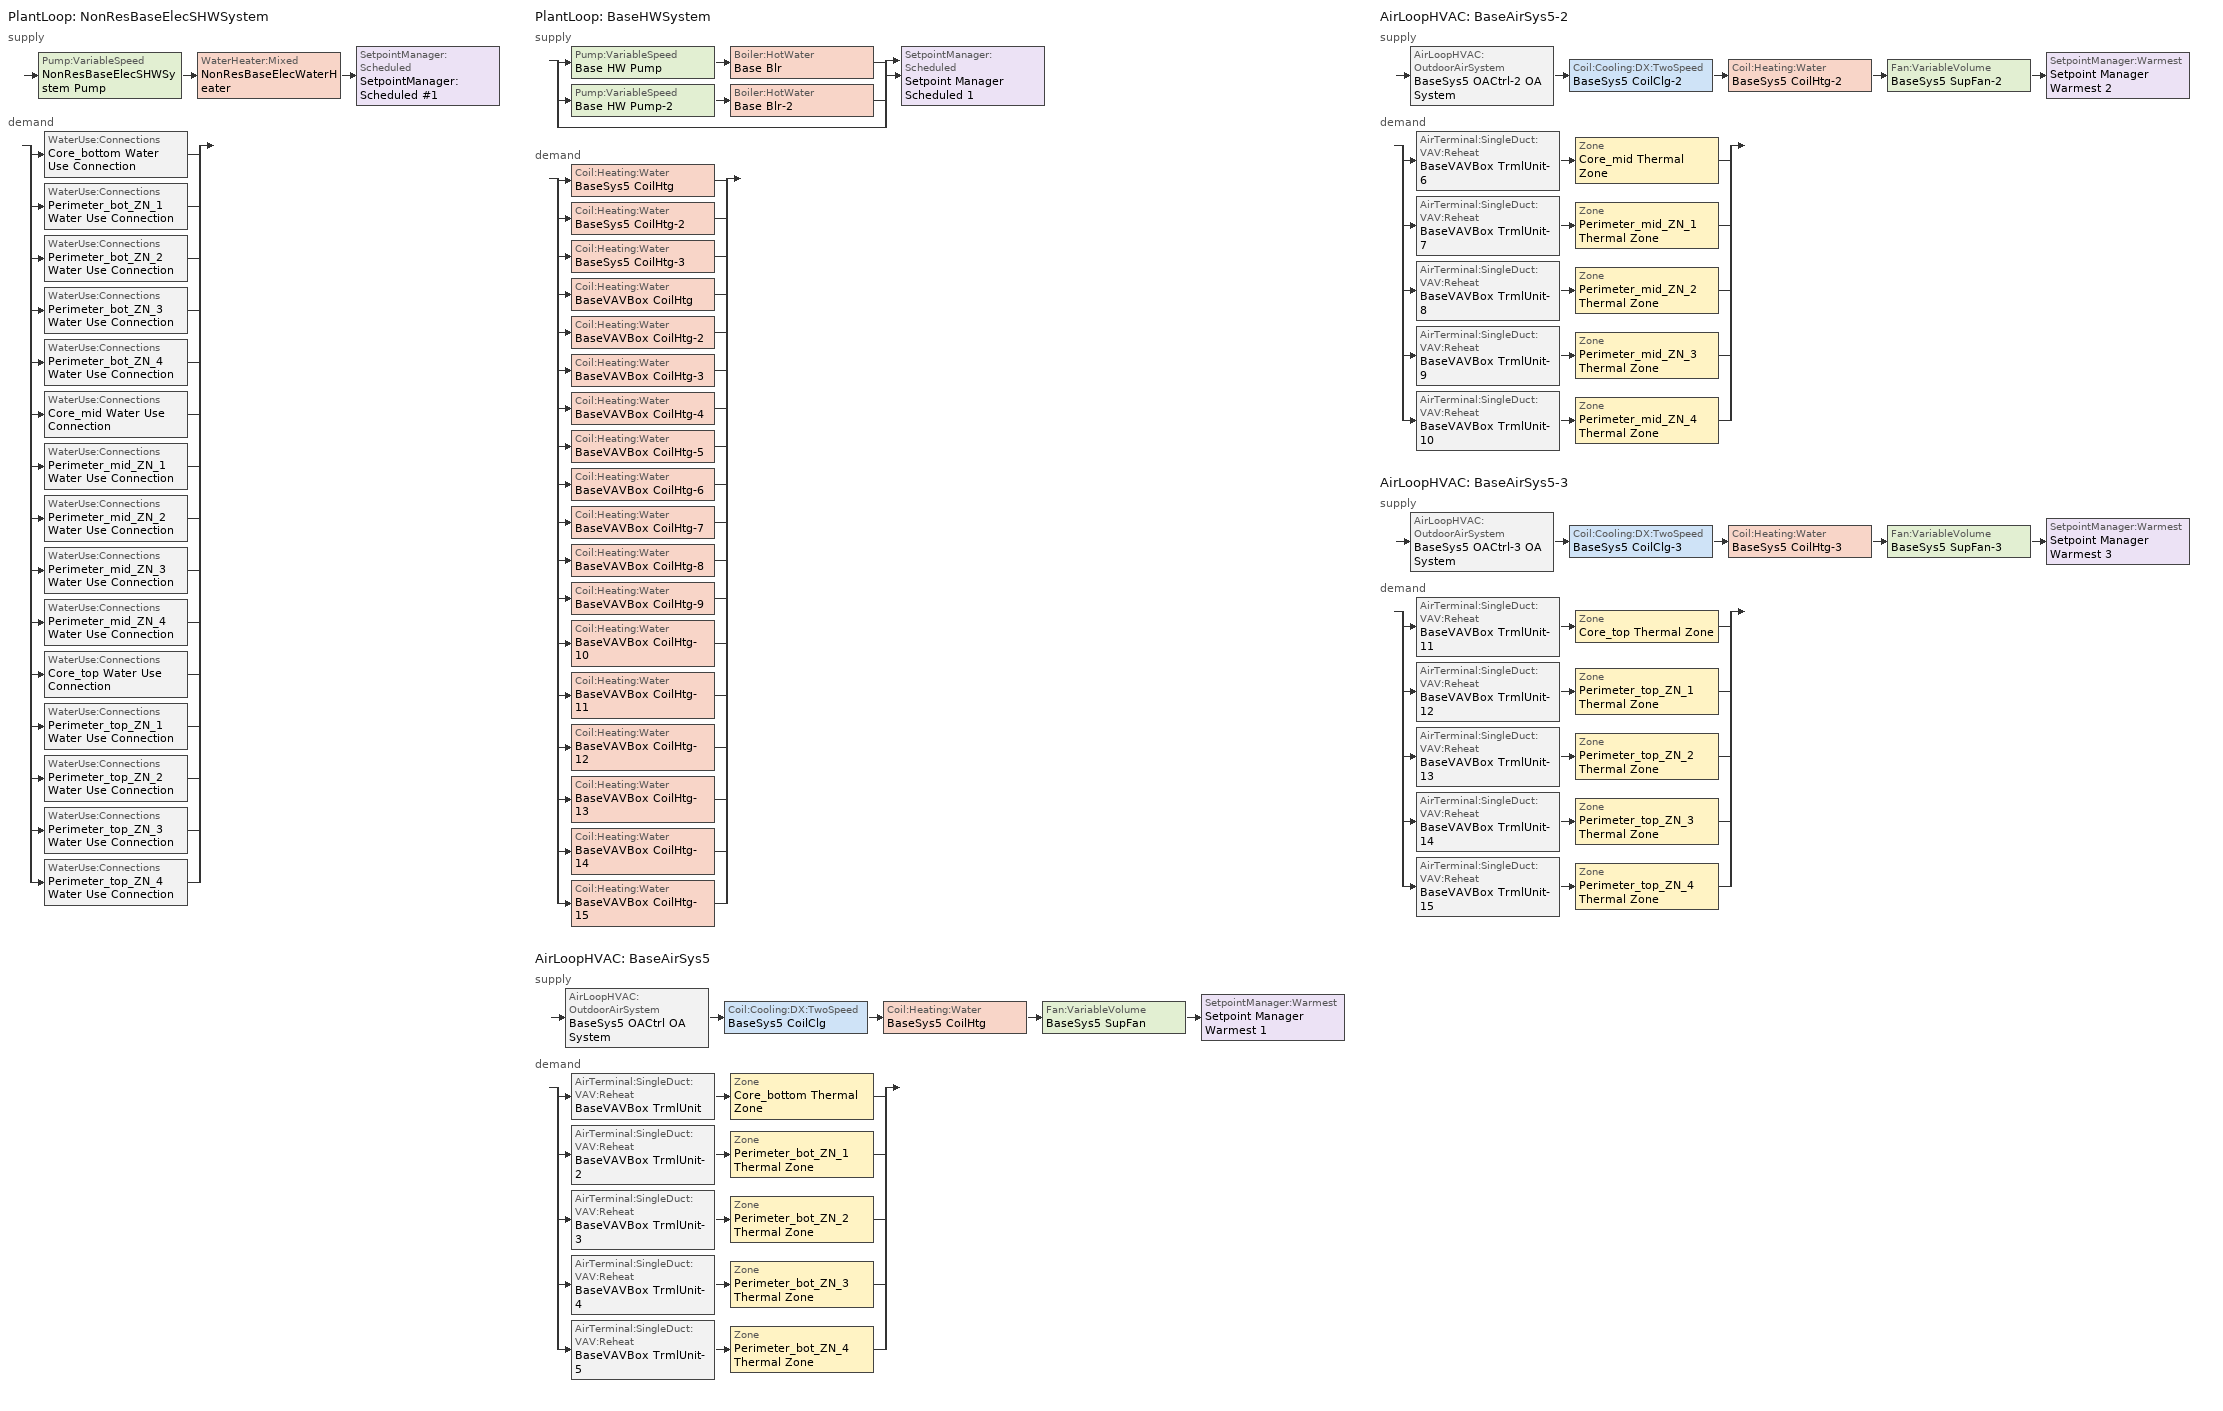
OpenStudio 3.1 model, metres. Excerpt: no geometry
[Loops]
PlantLoop 'NonResBaseElecSHWSystem'
 supply: Pump:VariableSpeed 'NonResBaseElecSHWSystem Pump' > WaterHeater:Mixed 'NonResBaseElecWaterHeater' > SetpointManager:Scheduled 'SetpointManager:Scheduled #1'
 demand: split
  | WaterUse:Connections 'Core_bottom Water Use Connection'
  | WaterUse:Connections 'Perimeter_bot_ZN_1 Water Use Connection'
  | WaterUse:Connections 'Perimeter_bot_ZN_2 Water Use Connection'
  | WaterUse:Connections 'Perimeter_bot_ZN_3 Water Use Connection'
  | WaterUse:Connections 'Perimeter_bot_ZN_4 Water Use Connection'
  | WaterUse:Connections 'Core_mid Water Use Connection'
  | WaterUse:Connections 'Perimeter_mid_ZN_1 Water Use Connection'
  | WaterUse:Connections 'Perimeter_mid_ZN_2 Water Use Connection'
  | WaterUse:Connections 'Perimeter_mid_ZN_3 Water Use Connection'
  | WaterUse:Connections 'Perimeter_mid_ZN_4 Water Use Connection'
  | WaterUse:Connections 'Core_top Water Use Connection'
  | WaterUse:Connections 'Perimeter_top_ZN_1 Water Use Connection'
  | WaterUse:Connections 'Perimeter_top_ZN_2 Water Use Connection'
  | WaterUse:Connections 'Perimeter_top_ZN_3 Water Use Connection'
  | WaterUse:Connections 'Perimeter_top_ZN_4 Water Use Connection'
PlantLoop 'BaseHWSystem'
 supply: split
  | Pump:VariableSpeed 'Base HW Pump' > Boiler:HotWater 'Base Blr'
  | Pump:VariableSpeed 'Base HW Pump-2' > Boiler:HotWater 'Base Blr-2'
  | bypass
  join > SetpointManager:Scheduled 'Setpoint Manager Scheduled 1'
 demand: split
  | Coil:Heating:Water 'BaseSys5 CoilHtg'
  | Coil:Heating:Water 'BaseSys5 CoilHtg-2'
  | Coil:Heating:Water 'BaseSys5 CoilHtg-3'
  | Coil:Heating:Water 'BaseVAVBox CoilHtg'
  | Coil:Heating:Water 'BaseVAVBox CoilHtg-2'
  | Coil:Heating:Water 'BaseVAVBox CoilHtg-3'
  | Coil:Heating:Water 'BaseVAVBox CoilHtg-4'
  | Coil:Heating:Water 'BaseVAVBox CoilHtg-5'
  | Coil:Heating:Water 'BaseVAVBox CoilHtg-6'
  | Coil:Heating:Water 'BaseVAVBox CoilHtg-7'
  | Coil:Heating:Water 'BaseVAVBox CoilHtg-8'
  | Coil:Heating:Water 'BaseVAVBox CoilHtg-9'
  | Coil:Heating:Water 'BaseVAVBox CoilHtg-10'
  | Coil:Heating:Water 'BaseVAVBox CoilHtg-11'
  | Coil:Heating:Water 'BaseVAVBox CoilHtg-12'
  | Coil:Heating:Water 'BaseVAVBox CoilHtg-13'
  | Coil:Heating:Water 'BaseVAVBox CoilHtg-14'
  | Coil:Heating:Water 'BaseVAVBox CoilHtg-15'
AirLoopHVAC 'BaseAirSys5'
 supply: AirLoopHVAC:OutdoorAirSystem 'BaseSys5 OACtrl OA System' > Coil:Cooling:DX:TwoSpeed 'BaseSys5 CoilClg' > Coil:Heating:Water 'BaseSys5 CoilHtg' > Fan:VariableVolume 'BaseSys5 SupFan' > SetpointManager:Warmest 'Setpoint Manager Warmest 1'
 demand: split
  | AirTerminal:SingleDuct:VAV:Reheat 'BaseVAVBox TrmlUnit' > Zone 'Core_bottom Thermal Zone'
  | AirTerminal:SingleDuct:VAV:Reheat 'BaseVAVBox TrmlUnit-2' > Zone 'Perimeter_bot_ZN_1 Thermal Zone'
  | AirTerminal:SingleDuct:VAV:Reheat 'BaseVAVBox TrmlUnit-3' > Zone 'Perimeter_bot_ZN_2 Thermal Zone'
  | AirTerminal:SingleDuct:VAV:Reheat 'BaseVAVBox TrmlUnit-4' > Zone 'Perimeter_bot_ZN_3 Thermal Zone'
  | AirTerminal:SingleDuct:VAV:Reheat 'BaseVAVBox TrmlUnit-5' > Zone 'Perimeter_bot_ZN_4 Thermal Zone'
AirLoopHVAC 'BaseAirSys5-2'
 supply: AirLoopHVAC:OutdoorAirSystem 'BaseSys5 OACtrl-2 OA System' > Coil:Cooling:DX:TwoSpeed 'BaseSys5 CoilClg-2' > Coil:Heating:Water 'BaseSys5 CoilHtg-2' > Fan:VariableVolume 'BaseSys5 SupFan-2' > SetpointManager:Warmest 'Setpoint Manager Warmest 2'
 demand: split
  | AirTerminal:SingleDuct:VAV:Reheat 'BaseVAVBox TrmlUnit-6' > Zone 'Core_mid Thermal Zone'
  | AirTerminal:SingleDuct:VAV:Reheat 'BaseVAVBox TrmlUnit-7' > Zone 'Perimeter_mid_ZN_1 Thermal Zone'
  | AirTerminal:SingleDuct:VAV:Reheat 'BaseVAVBox TrmlUnit-8' > Zone 'Perimeter_mid_ZN_2 Thermal Zone'
  | AirTerminal:SingleDuct:VAV:Reheat 'BaseVAVBox TrmlUnit-9' > Zone 'Perimeter_mid_ZN_3 Thermal Zone'
  | AirTerminal:SingleDuct:VAV:Reheat 'BaseVAVBox TrmlUnit-10' > Zone 'Perimeter_mid_ZN_4 Thermal Zone'
AirLoopHVAC 'BaseAirSys5-3'
 supply: AirLoopHVAC:OutdoorAirSystem 'BaseSys5 OACtrl-3 OA System' > Coil:Cooling:DX:TwoSpeed 'BaseSys5 CoilClg-3' > Coil:Heating:Water 'BaseSys5 CoilHtg-3' > Fan:VariableVolume 'BaseSys5 SupFan-3' > SetpointManager:Warmest 'Setpoint Manager Warmest 3'
 demand: split
  | AirTerminal:SingleDuct:VAV:Reheat 'BaseVAVBox TrmlUnit-11' > Zone 'Core_top Thermal Zone'
  | AirTerminal:SingleDuct:VAV:Reheat 'BaseVAVBox TrmlUnit-12' > Zone 'Perimeter_top_ZN_1 Thermal Zone'
  | AirTerminal:SingleDuct:VAV:Reheat 'BaseVAVBox TrmlUnit-13' > Zone 'Perimeter_top_ZN_2 Thermal Zone'
  | AirTerminal:SingleDuct:VAV:Reheat 'BaseVAVBox TrmlUnit-14' > Zone 'Perimeter_top_ZN_3 Thermal Zone'
  | AirTerminal:SingleDuct:VAV:Reheat 'BaseVAVBox TrmlUnit-15' > Zone 'Perimeter_top_ZN_4 Thermal Zone'
[SizingPeriod:DesignDay] Barometric Pressure {Pa}=101284; Wind Speed {m/s}=2.3; Wind Direction {deg}=220; Sky Clearness=0; Rain Indicator=0; Snow Indicator=0; Day of Month=21; Day Type=SummerDesignDay; Daylight Saving Time Indicator=0; Humidity Indicating Type=Wetbulb; Dry-Bulb Temperature Range Modifier Type=DefaultMultipliers; Solar Model Indicator=ASHRAETau
Name | Maximum Dry-Bulb Temperature {C} | Daily Dry-Bulb Temperature Range {deltaC} | Humidity Indicating Conditions at Maximum Dry-Bulb | Month | ASHRAE Taub | ASHRAE Taud
SACRAMENTO EXECUTIVE  September .4% Condns DB=>MCWB | 37.9 | 16.8 | 19.8 | 9 | 0.351 | 2.437
SACRAMENTO EXECUTIVE  October .4% Condns DB=>MCWB | 33.5 | 14.6 | 18.2 | 10 | 0.345 | 2.463
SACRAMENTO EXECUTIVE  November .4% Condns DB=>MCWB | 25.4 | 11.3 | 15.3 | 11 | 0.331 | 2.486
[Sizing:Zone] Zone Cooling Design Supply Air Temperature {C}=14; Zone Heating Design Supply Air Temperature {C}=40; Zone Cooling Design Supply Air Humidity Ratio {kg-H2O/kg-air}=0.0085; Zone Heating Design Supply Air Humidity Ratio {kg-H2O/kg-air}=0.008; Zone Heating Sizing Factor=1; Zone Cooling Sizing Factor=1; Cooling Design Air Flow Method=DesignDay; Cooling Minimum Air Flow per Zone Floor Area {m3/s-m2}=0; Cooling Minimum Air Flow {m3/s}=0; Cooling Minimum Air Flow Fraction=0; Heating Maximum Air Flow per Zone Floor Area {m3/s-m2}=0; Heating Maximum Air Flow {m3/s}=0; Account for Dedicated Outdoor Air System=No; Dedicated Outdoor Air System Control Strategy=NeutralSupplyAir; Dedicated Outdoor Air Low Setpoint Temperature for Design {C}=autosize; Dedicated Outdoor Air High Setpoint Temperature for Design {C}=autosize
Name | Zone Cooling Design Supply Air Temperature Input Method | Zone Cooling Design Supply Air Temperature Difference {deltaC} | Zone Heating Design Supply Air Temperature Input Method | Zone Heating Design Supply Air Temperature Difference {deltaC} | Heating Design Air Flow Method | Heating Maximum Air Flow Fraction
Core_bottom Thermal Zone; Core_mid Thermal Zone; Core_top Thermal Zone | TemperatureDifference | 8.33333 | TemperatureDifference | 13.8889 | DesignDayWithLimit | 0.5
Perimeter_bot_ZN_1 Thermal Zone; Perimeter_bot_ZN_2 Thermal Zone; Perimeter_bot_ZN_3 Thermal Zone; Perimeter_bot_ZN_4 Thermal Zone; Perimeter_mid_ZN_1 Thermal Zone; Perimeter_mid_ZN_2 Thermal Zone; Perimeter_mid_ZN_3 Thermal Zone; Perimeter_mid_ZN_4 Thermal Zone; Perimeter_top_ZN_1 Thermal Zone; Perimeter_top_ZN_2 Thermal Zone; Perimeter_top_ZN_3 Thermal Zone; Perimeter_top_ZN_4 Thermal Zone | TemperatureDifference | 11.1111 | TemperatureDifference | 13.8889 | DesignDayWithLimit | 0.5
FirstFloor_Plenum Thermal Zone; MidFloor_Plenum Thermal Zone; TopFloor_Plenum Thermal Zone | SupplyAirTemperature | 11.11 | SupplyAirTemperature | 11.11 | DesignDay | 0
[Zone equipment]
Core_bottom Thermal Zone: BaseVAVBox TrmlUnit
Perimeter_bot_ZN_1 Thermal Zone: BaseVAVBox TrmlUnit-2
Perimeter_bot_ZN_2 Thermal Zone: BaseVAVBox TrmlUnit-3
Perimeter_bot_ZN_3 Thermal Zone: BaseVAVBox TrmlUnit-4
Perimeter_bot_ZN_4 Thermal Zone: BaseVAVBox TrmlUnit-5
Core_mid Thermal Zone: BaseVAVBox TrmlUnit-6
Perimeter_mid_ZN_1 Thermal Zone: BaseVAVBox TrmlUnit-7
Perimeter_mid_ZN_2 Thermal Zone: BaseVAVBox TrmlUnit-8
Perimeter_mid_ZN_3 Thermal Zone: BaseVAVBox TrmlUnit-9
Perimeter_mid_ZN_4 Thermal Zone: BaseVAVBox TrmlUnit-10
Core_top Thermal Zone: BaseVAVBox TrmlUnit-11
Perimeter_top_ZN_1 Thermal Zone: BaseVAVBox TrmlUnit-12
Perimeter_top_ZN_2 Thermal Zone: BaseVAVBox TrmlUnit-13
Perimeter_top_ZN_3 Thermal Zone: BaseVAVBox TrmlUnit-14
Perimeter_top_ZN_4 Thermal Zone: BaseVAVBox TrmlUnit-15
[PlantLoop] Glycol Concentration=0; Plant Loop Volume {m3}=Autocalculate; Load Distribution Scheme=Optimal
Name | Fluid Type | Maximum Loop Flow Rate {m3/s}
NonResBaseElecSHWSystem
BaseHWSystem | Water | 0.00280833
[Sizing:Plant] Loop Type=Heating; Sizing Option=NonCoincident; Zone Timesteps in Averaging Window=1; Coincident Sizing Factor Mode=None
Name | Design Loop Exit Temperature {C} | Loop Design Temperature Difference {deltaC}
NonResBaseElecSHWSystem | 57.2222 | 44.4444
BaseHWSystem | 71.1111 | 22.2222
[WaterHeater:Mixed]
NonResBaseElecWaterHeater: Tank Volume {m3}=0.113562; Setpoint Temperature Schedule=NonResBaseElecWaterHeater Setpoint Temp; Deadband Temperature Difference {deltaC}=2; Maximum Temperature Limit {C}=82.22; Heater Control Type=Cycle; Heater Maximum Capacity {W}=8743.98; Heater Fuel Type=Electricity; Heater Thermal Efficiency=1; Off Cycle Parasitic Fuel Consumption Rate {W}=0; Off Cycle Parasitic Heat Fraction to Tank=0.8; On Cycle Parasitic Fuel Consumption Rate {W}=0; Ambient Temperature Indicator=Schedule; Ambient Temperature Schedule=NonResBaseElecWaterHeater Ambient Temperature; Off Cycle Loss Coefficient to Ambient Temperature {W/K}=0.731426; On Cycle Loss Coefficient to Ambient Temperature {W/K}=0.731426; Use Side Effectiveness=1; Source Side Effectiveness=1; Use Side Design Flow Rate {m3/s}=autosize; Source Side Design Flow Rate {m3/s}=autosize; Indirect Water Heating Recovery Time {hr}=1.5; Source Side Flow Control Mode=IndirectHeatPrimarySetpoint
[Pump:VariableSpeed] Pump Control Type=Intermittent; Skin Loss Radiative Fraction=0.5; Design Power Sizing Method=PowerPerFlowPerPressure; Design Electric Power per Unit Flow Rate {W/(m3/s)}=348701.1; Design Shaft Power per Unit Flow Rate per Unit Head {W-s/m3-Pa}=1.28205; Design Minimum Flow Rate Fraction=0
Name | Rated Pump Head {Pa} | Rated Flow Rate {m3/s} | Rated Power Consumption {W} | Motor Efficiency | Coefficient 1 of the Part Load Performance Curve | Coefficient 2 of the Part Load Performance Curve | Coefficient 3 of the Part Load Performance Curve | Coefficient 4 of the Part Load Performance Curve | Minimum Flow Rate {m3/s}
NonResBaseElecSHWSystem Pump | 0
Base HW Pump; Base HW Pump-2 | 180527 | 0.00140417 | 422.873 | 0.855 | 0.0273 | -0.1317 | 0.6642 | 0.4445 | 0
[SetpointManager:Scheduled] Control Variable=Temperature
Name | Schedule | Setpoint Node or NodeList
SetpointManager:Scheduled #1 | NonResBaseElecSHWSystem Supply Temp Schedule | NonResBaseElecSHWSystem Supply Mixer Outlet Node
Setpoint Manager Scheduled 1 | BaseHWSystem Supply Temp Schedule | BaseHWSystem Supply Mixer Outlet Node
[WaterUse:Connections] Drain Water Heat Exchanger Type=None; Drain Water Heat Exchanger Destination=Plant
Name | Water Use Equipment Name 1
Core_bottom Water Use Connection | Core_bottom Water Use Equipment
Perimeter_bot_ZN_1 Water Use Connection | Perimeter_bot_ZN_1 Water Use Equipment
Perimeter_bot_ZN_2 Water Use Connection | Perimeter_bot_ZN_2 Water Use Equipment
Perimeter_bot_ZN_3 Water Use Connection | Perimeter_bot_ZN_3 Water Use Equipment
Perimeter_bot_ZN_4 Water Use Connection | Perimeter_bot_ZN_4 Water Use Equipment
Core_mid Water Use Connection | Core_mid Water Use Equipment
Perimeter_mid_ZN_1 Water Use Connection | Perimeter_mid_ZN_1 Water Use Equipment
Perimeter_mid_ZN_2 Water Use Connection | Perimeter_mid_ZN_2 Water Use Equipment
Perimeter_mid_ZN_3 Water Use Connection | Perimeter_mid_ZN_3 Water Use Equipment
Perimeter_mid_ZN_4 Water Use Connection | Perimeter_mid_ZN_4 Water Use Equipment
Core_top Water Use Connection | Core_top Water Use Equipment
Perimeter_top_ZN_1 Water Use Connection | Perimeter_top_ZN_1 Water Use Equipment
Perimeter_top_ZN_2 Water Use Connection | Perimeter_top_ZN_2 Water Use Equipment
Perimeter_top_ZN_3 Water Use Connection | Perimeter_top_ZN_3 Water Use Equipment
Perimeter_top_ZN_4 Water Use Connection | Perimeter_top_ZN_4 Water Use Equipment
[WaterUse:Equipment:Definition]
Name | Peak Flow Rate {m3/s} | Target Temperature Schedule
Core_bottom Water Use Definition | 1.00188e-05 | Core_bottom Target SHW Temp
Perimeter_bot_ZN_1 Water Use Definition | 2.11204e-06 | Perimeter_bot_ZN_1 Target SHW Temp
Perimeter_bot_ZN_2 Water Use Definition | 1.3371e-06 | Perimeter_bot_ZN_2 Target SHW Temp
Perimeter_bot_ZN_3 Water Use Definition | 2.11204e-06 | Perimeter_bot_ZN_3 Target SHW Temp
Perimeter_bot_ZN_4 Water Use Definition | 1.33701e-06 | Perimeter_bot_ZN_4 Target SHW Temp
Core_mid Water Use Definition | 1.00188e-05 | Core_mid Target SHW Temp
Perimeter_mid_ZN_1 Water Use Definition | 2.11204e-06 | Perimeter_mid_ZN_1 Target SHW Temp
Perimeter_mid_ZN_2 Water Use Definition | 1.3371e-06 | Perimeter_mid_ZN_2 Target SHW Temp
Perimeter_mid_ZN_3 Water Use Definition | 2.11204e-06 | Perimeter_mid_ZN_3 Target SHW Temp
Perimeter_mid_ZN_4 Water Use Definition | 1.33701e-06 | Perimeter_mid_ZN_4 Target SHW Temp
Core_top Water Use Definition | 1.00188e-05 | Core_top Target SHW Temp
Perimeter_top_ZN_1 Water Use Definition | 2.11204e-06 | Perimeter_top_ZN_1 Target SHW Temp
Perimeter_top_ZN_2 Water Use Definition | 1.3371e-06 | Perimeter_top_ZN_2 Target SHW Temp
Perimeter_top_ZN_3 Water Use Definition | 2.11204e-06 | Perimeter_top_ZN_3 Target SHW Temp
Perimeter_top_ZN_4 Water Use Definition | 1.33701e-06 | Perimeter_top_ZN_4 Target SHW Temp
[WaterUse:Equipment] Flow Rate Fraction Schedule=OfficeServiceHotWater
Name | Water Use Equipment Definition
Core_bottom Water Use Equipment | Core_bottom Water Use Definition
Perimeter_bot_ZN_1 Water Use Equipment | Perimeter_bot_ZN_1 Water Use Definition
Perimeter_bot_ZN_2 Water Use Equipment | Perimeter_bot_ZN_2 Water Use Definition
Perimeter_bot_ZN_3 Water Use Equipment | Perimeter_bot_ZN_3 Water Use Definition
Perimeter_bot_ZN_4 Water Use Equipment | Perimeter_bot_ZN_4 Water Use Definition
Core_mid Water Use Equipment | Core_mid Water Use Definition
Perimeter_mid_ZN_1 Water Use Equipment | Perimeter_mid_ZN_1 Water Use Definition
Perimeter_mid_ZN_2 Water Use Equipment | Perimeter_mid_ZN_2 Water Use Definition
Perimeter_mid_ZN_3 Water Use Equipment | Perimeter_mid_ZN_3 Water Use Definition
Perimeter_mid_ZN_4 Water Use Equipment | Perimeter_mid_ZN_4 Water Use Definition
Core_top Water Use Equipment | Core_top Water Use Definition
Perimeter_top_ZN_1 Water Use Equipment | Perimeter_top_ZN_1 Water Use Definition
Perimeter_top_ZN_2 Water Use Equipment | Perimeter_top_ZN_2 Water Use Definition
Perimeter_top_ZN_3 Water Use Equipment | Perimeter_top_ZN_3 Water Use Definition
Perimeter_top_ZN_4 Water Use Equipment | Perimeter_top_ZN_4 Water Use Definition
[Boiler:HotWater] Fuel Type=NaturalGas; Nominal Capacity {W}=130504; Nominal Thermal Efficiency=0.84; Efficiency Curve Temperature Evaluation Variable=LeavingBoiler; Normalized Boiler Efficiency Curve=BlrHWBlrFIRRatio_fQRatioSI; Design Water Flow Rate {m3/s}=0.00140495; Water Outlet Upper Temperature Limit {C}=99; Boiler Flow Mode=LeavingSetpointModulated; Parasitic Electric Load {W}=38.9424; Sizing Factor=1
Base Blr; Base Blr-2
[AirLoopHVAC] Availability Schedule=OfficeHVACAvail; Design Return Air Flow Fraction of Supply Air Flow=1
Name | Design Supply Air Flow Rate {m3/s}
BaseAirSys5 | 6.35779
BaseAirSys5-2 | 6.6286
BaseAirSys5-3 | 7.11612
[Sizing:System] Type of Load to Size On=Sensible; Design Outdoor Air Flow Rate {m3/s}=Autosize; Central Heating Maximum System Air Flow Ratio=0.5; Preheat Design Temperature {C}=5.68434e-14; Preheat Design Humidity Ratio {kg-H2O/kg-Air}=0; Precool Design Temperature {C}=5.68434e-14; Precool Design Humidity Ratio {kg-H2O/kg-Air}=0; Central Cooling Design Supply Air Temperature {C}=12.7778; Central Heating Design Supply Air Temperature {C}=15.5556; Sizing Option=Coincident; 100% Outdoor Air in Cooling=No; 100% Outdoor Air in Heating=No; Central Cooling Design Supply Air Humidity Ratio {kg-H2O/kg-Air}=0.0085; Central Heating Design Supply Air Humidity Ratio {kg-H2O/kg-Air}=0.008; Cooling Design Air Flow Method=DesignDay; Cooling Design Air Flow Rate {m3/s}=0; Heating Design Air Flow Method=DesignDay; Heating Design Air Flow Rate {m3/s}=0; System Outdoor Air Method=ZoneSum; Zone Maximum Outdoor Air Fraction=1; Cooling Supply Air Flow Rate Per Floor Area {m3/s-m2}=0.00996765; Cooling Fraction of Autosized Cooling Supply Air Flow Rate=1; Cooling Supply Air Flow Rate Per Unit Cooling Capacity {m3/s-W}=3.94755e-05; Heating Supply Air Flow Rate Per Floor Area {m3/s-m2}=0.00996765; Heating Fraction of Autosized Heating Supply Air Flow Rate=1; Heating Fraction of Autosized Cooling Supply Air Flow Rate=1; Heating Supply Air Flow Rate Per Unit Heating Capacity {m3/s-W}=3.15882e-05; Cooling Design Capacity Method=CoolingDesignCapacity; Cooling Design Capacity {W}=autosize; Cooling Design Capacity Per Floor Area {W/m2}=234.7; Fraction of Autosized Cooling Design Capacity=1; Heating Design Capacity Method=HeatingDesignCapacity; Heating Design Capacity {W}=autosize; Heating Design Capacity Per Floor Area {W/m2}=157; Fraction of Autosized Heating Design Capacity=1; Central Cooling Capacity Control Method=OnOff
BaseAirSys5; BaseAirSys5-2; BaseAirSys5-3
[AvailabilityManager:NightCycle] Applicability Schedule=Always On Discrete; Control Type=CycleOnAny; Thermostat Tolerance {deltaC}=1.11111; Cycling Run Time Control Type=ThermostatWithMinimumRunTime; Cycling Run Time {s}=900
Availability Manager Night Cycle 1; Availability Manager Night Cycle 2; Availability Manager Night Cycle 3
[Fan:VariableVolume] Availability Schedule=Always On Discrete; Fan Total Efficiency=0.6045; Pressure Rise {Pa}=1235.35; Fan Power Minimum Flow Rate Input Method=FixedFlowRate; Fan Power Minimum Flow Fraction=0; Fan Power Minimum Air Flow Rate {m3/s}=1.26548; Motor Efficiency=0.93; Motor In Airstream Fraction=1; Fan Power Coefficient 1=0.04076; Fan Power Coefficient 2=0.088045; Fan Power Coefficient 3=-0.072926; Fan Power Coefficient 4=0.94374; Fan Power Coefficient 5=0
Name | Maximum Flow Rate {m3/s}
BaseSys5 SupFan | 6.35779
BaseSys5 SupFan-2 | 6.6286
BaseSys5 SupFan-3 | 7.11612
[Coil:Heating:Water] Availability Schedule=Always On Discrete; Performance Input Method=NominalCapacity; Rated Inlet Water Temperature {C}=71.1111; Rated Inlet Air Temperature {C}=16.6; Rated Outlet Water Temperature {C}=48.8889; Rated Outlet Air Temperature {C}=32.2
Name | Rated Capacity {W}
BaseSys5 CoilHtg | 19540.8
BaseSys5 CoilHtg-2 | 18576.6
BaseSys5 CoilHtg-3 | 16785.4
BaseVAVBox CoilHtg | 18312.2
BaseVAVBox CoilHtg-2 | 14309.8
BaseVAVBox CoilHtg-3 | 9404.62
BaseVAVBox CoilHtg-4 | 14304
BaseVAVBox CoilHtg-5 | 9400.2
BaseVAVBox CoilHtg-6 | 25033.2
BaseVAVBox CoilHtg-7 | 14795.8
BaseVAVBox CoilHtg-8 | 9705.43
BaseVAVBox CoilHtg-9 | 14797.2
BaseVAVBox CoilHtg-10 | 9705.99
BaseVAVBox CoilHtg-11 | 49271.1
BaseVAVBox CoilHtg-12 | 18534.5
BaseVAVBox CoilHtg-13 | 12163.5
BaseVAVBox CoilHtg-14 | 18539.4
BaseVAVBox CoilHtg-15 | 12166.3
[Controller:WaterCoil] Action=Normal; Minimum Actuated Flow {m3/s}=0
Controller Water Coil 1: Water Coil=BaseSys5 CoilHtg; Controller Convergence Tolerance {deltaC}=0.1; Maximum Actuated Flow {m3/s}=0.000262959
Controller Water Coil 2: Water Coil=BaseSys5 CoilHtg-2; Controller Convergence Tolerance {deltaC}=0.1; Maximum Actuated Flow {m3/s}=0.000249985
Controller Water Coil 3: Water Coil=BaseSys5 CoilHtg-3; Controller Convergence Tolerance {deltaC}=0.1; Maximum Actuated Flow {m3/s}=0.000225879
Controller Water Coil 4: Water Coil=BaseVAVBox CoilHtg
Controller Water Coil 5: Water Coil=BaseVAVBox CoilHtg-2
Controller Water Coil 6: Water Coil=BaseVAVBox CoilHtg-3
Controller Water Coil 7: Water Coil=BaseVAVBox CoilHtg-4
Controller Water Coil 8: Water Coil=BaseVAVBox CoilHtg-5
Controller Water Coil 9: Water Coil=BaseVAVBox CoilHtg-6
Controller Water Coil 10: Water Coil=BaseVAVBox CoilHtg-7
Controller Water Coil 11: Water Coil=BaseVAVBox CoilHtg-8
Controller Water Coil 12: Water Coil=BaseVAVBox CoilHtg-9
Controller Water Coil 13: Water Coil=BaseVAVBox CoilHtg-10
Controller Water Coil 14: Water Coil=BaseVAVBox CoilHtg-11
Controller Water Coil 15: Water Coil=BaseVAVBox CoilHtg-12
Controller Water Coil 16: Water Coil=BaseVAVBox CoilHtg-13
Controller Water Coil 17: Water Coil=BaseVAVBox CoilHtg-14
Controller Water Coil 18: Water Coil=BaseVAVBox CoilHtg-15
[Coil:Cooling:DX:TwoSpeed] Availability Schedule=Always On Discrete; Rated High Speed Sensible Heat Ratio=Autosize; Rated High Speed COP {W/W}=3.42235; Unit Internal Static Air Pressure {Pa}=773.3; Total Cooling Capacity Function of Temperature Curve=CoilClgDXQRatio_fTwbToadbSI; Total Cooling Capacity Function of Flow Fraction Curve=CoilClgDXDblQRatio_fCFMRatio; Energy Input Ratio Function of Temperature Curve=CoilClgDXEIRRatio_fTwbToadbSI; Energy Input Ratio Function of Flow Fraction Curve=CoilClgDXDblEIRRatio_fCFMRatio; Part Load Fraction Correlation Curve=CoilClgDXEIRRatio_fQFrac; Rated Low Speed Sensible Heat Ratio=Autosize; Rated Low Speed COP {W/W}=3.42235; Condenser Type=AirCooled; Minimum Outdoor Dry-Bulb Temperature for Compressor Operation {C}=-25; High Speed Evaporative Condenser Effectiveness=0; High Speed Evaporative Condenser Air Flow Rate {m3/s}=Autosize; High Speed Evaporative Condenser Pump Rated Power Consumption {W}=Autosize; Low Speed Evaporative Condenser Effectiveness=0; Low Speed Evaporative Condenser Air Flow Rate {m3/s}=Autosize; Low Speed Evaporative Condenser Pump Rated Power Consumption {W}=Autosize; Basin Heater Capacity {W/K}=0; Basin Heater Setpoint Temperature {C}=10
Name | Rated High Speed Total Cooling Capacity {W} | Rated High Speed Air Flow Rate {m3/s} | Rated Low Speed Total Cooling Capacity {W} | Rated Low Speed Air Flow Rate {m3/s} | Low Speed Total Cooling Capacity Function of Temperature Curve | Low Speed Energy Input Ratio Function of Temperature Curve
BaseSys5 CoilClg | 141267 | 6.35779 | 70633.4 | 3.1789 | CoilClgDXQRatio_fTwbToadbSI 1 | CoilClgDXEIRRatio_fTwbToadbSI 1
BaseSys5 CoilClg-2 | 146475 | 6.6286 | 73237.3 | 3.3143 | CoilClgDXQRatio_fTwbToadbSI 2 | CoilClgDXEIRRatio_fTwbToadbSI 2
BaseSys5 CoilClg-3 | 154138 | 7.11612 | 77068.8 | 3.55806 | CoilClgDXQRatio_fTwbToadbSI 3 | CoilClgDXEIRRatio_fTwbToadbSI 3
[Controller:OutdoorAir] Minimum Outdoor Air Flow Rate {m3/s}=0; Maximum Outdoor Air Flow Rate {m3/s}=Autosize; Economizer Control Type=FixedDryBulb; Economizer Control Action Type=ModulateFlow; Economizer Maximum Limit Dry-Bulb Temperature {C}=23.8889; Economizer Maximum Limit Enthalpy {J/kg}=116300; Lockout Type=NoLockout; Minimum Limit Type=FixedMinimum; High Humidity Control=No; Heat Recovery Bypass Control Type=BypassWhenWithinEconomizerLimits
Name | Minimum Outdoor Air Schedule | Maximum Fraction of Outdoor Air Schedule | Controller Mechanical Ventilation
BaseSys5 OACtrl | BaseSys5 OACtrl Schedule | BaseSys5 OACtrl Max OA Schedule | BaseSys5 OACtrl Mech Vent Controller
BaseSys5 OACtrl-2 | BaseSys5 OACtrl-2 Schedule | BaseSys5 OACtrl-2 Max OA Schedule | BaseSys5 OACtrl-2 Mech Vent Controller
BaseSys5 OACtrl-3 | BaseSys5 OACtrl-3 Schedule | BaseSys5 OACtrl-3 Max OA Schedule | BaseSys5 OACtrl-3 Mech Vent Controller
[Controller:MechanicalVentilation] Availability Schedule=Always On Discrete; System Outdoor Air Method=ZoneSum
BaseSys5 OACtrl Mech Vent Controller; BaseSys5 OACtrl-2 Mech Vent Controller; BaseSys5 OACtrl-3 Mech Vent Controller
[AirLoopHVAC:OutdoorAirSystem]
Name | Controller
BaseSys5 OACtrl OA System | BaseSys5 OACtrl
BaseSys5 OACtrl-2 OA System | BaseSys5 OACtrl-2
BaseSys5 OACtrl-3 OA System | BaseSys5 OACtrl-3
[SetpointManager:Warmest] Control Variable=Temperature; Minimum Setpoint Temperature {C}=12.7778; Maximum Setpoint Temperature {C}=15.5556; Strategy=MaximumTemperature
Name | Setpoint Node or NodeList
Setpoint Manager Warmest 1 | BaseSys5 SupFan Outlet Node
Setpoint Manager Warmest 2 | BaseSys5 SupFan-2 Outlet Node
Setpoint Manager Warmest 3 | BaseSys5 SupFan-3 Outlet Node
[AirTerminal:SingleDuct:VAV:Reheat] Availability Schedule=Always On Discrete; Zone Minimum Air Flow Input Method=FixedFlowRate; Constant Minimum Air Flow Fraction=0.3; Maximum Hot Water or Steam Flow Rate {m3/s}=AutoSize; Minimum Hot Water or Steam Flow Rate {m3/s}=0; Convergence Tolerance=0.001; Damper Heating Action=Reverse; Maximum Reheat Air Temperature {C}=35; Control For Outdoor Air=No
Name | Maximum Air Flow Rate {m3/s} | Fixed Minimum Air Flow Rate {m3/s} | Reheat Coil | Maximum Flow Fraction During Reheat
BaseVAVBox TrmlUnit | 3.54652 | 0.749457 | BaseVAVBox CoilHtg | 0.5
BaseVAVBox TrmlUnit-2 | 0.920128 | 0.157991 | BaseVAVBox CoilHtg-2 | 0.500001
BaseVAVBox TrmlUnit-3 | 0.594158 | 0.100022 | BaseVAVBox CoilHtg-3 | 0.500001
BaseVAVBox TrmlUnit-4 | 0.664563 | 0.157991 | BaseVAVBox CoilHtg-4 | 0.499999
BaseVAVBox TrmlUnit-5 | 0.635402 | 0.100015 | BaseVAVBox CoilHtg-5 | 0.499999
BaseVAVBox TrmlUnit-6 | 3.76776 | 0.749457 | BaseVAVBox CoilHtg-6 | 0.500001
BaseVAVBox TrmlUnit-7 | 1.10043 | 0.157991 | BaseVAVBox CoilHtg-7 | 0.499998
BaseVAVBox TrmlUnit-8 | 0.701489 | 0.100022 | BaseVAVBox CoilHtg-8 | 0.5
BaseVAVBox TrmlUnit-9 | 0.741311 | 0.157991 | BaseVAVBox CoilHtg-9 | 0.5
BaseVAVBox TrmlUnit-10 | 0.76951 | 0.100015 | BaseVAVBox CoilHtg-10 | 0.499999
BaseVAVBox TrmlUnit-11 | 3.83514 | 0.749457 | BaseVAVBox CoilHtg-11 | 0.5
BaseVAVBox TrmlUnit-12 | 1.13434 | 0.157991 | BaseVAVBox CoilHtg-12 | 0.5
BaseVAVBox TrmlUnit-13 | 0.696958 | 0.100022 | BaseVAVBox CoilHtg-13 | 0.500001
BaseVAVBox TrmlUnit-14 | 0.753733 | 0.157991 | BaseVAVBox CoilHtg-14 | 0.500001
BaseVAVBox TrmlUnit-15 | 0.815771 | 0.100015 | BaseVAVBox CoilHtg-15 | 0.500001
[Curve:Biquadratic] Minimum Value of x=13.89; Maximum Value of x=25; Minimum Value of y=23.89; Maximum Value of y=46.11; Minimum Curve Output=0.77
Name | Coefficient1 Constant | Coefficient2 x | Coefficient3 x**2 | Coefficient4 y | Coefficient5 y**2 | Coefficient6 x*y | Maximum Curve Output
CoilClgDXQRatio_fTwbToadbSI; CoilClgDXQRatio_fTwbToadbSI 1; CoilClgDXQRatio_fTwbToadbSI 2; CoilClgDXQRatio_fTwbToadbSI 3 | 0.86779 | 0.014245 | 0.000554 | -0.007569 | 3.2e-05 | -0.000191 | 1.29
CoilClgDXEIRRatio_fTwbToadbSI; CoilClgDXEIRRatio_fTwbToadbSI 1; CoilClgDXEIRRatio_fTwbToadbSI 2; CoilClgDXEIRRatio_fTwbToadbSI 3 | 0.116709 | 0.028458 | -0.000411 | 0.021422 | 0.000162 | -0.00068 | 1.33
[Curve:Cubic]
Name | Coefficient1 Constant | Coefficient2 x | Coefficient3 x**2 | Coefficient4 x**3 | Minimum Value of x | Maximum Value of x | Minimum Curve Output | Maximum Curve Output
CoilClgDXEIRRatio_fQFrac | 0 | 5.1091 | -8.5515 | 4.4744 | 0.7 | 1 | 0.92 | 1
CoilClgDXDblQRatio_fCFMRatio | 0.472786 | 1.24334 | -1.03871 | 0.322578 | 0 | 100 | 0.47
CoilClgDXDblEIRRatio_fCFMRatio | 1.00795 | 0.345441 | -0.692289 | 0.338899 | 0 | 100
[Curve:Quadratic]
BlrHWBlrFIRRatio_fQRatioSI: Coefficient1 Constant=0.6267; Coefficient2 x=0.674; Coefficient3 x**2=-0.3073; Minimum Value of x=0; Maximum Value of x=100; Minimum Curve Output=0.75
[Schedule:Day]
OnDay; AllOnHVACAvailDay; BaseSys5 OACtrl Schedule Week 1 Summer; BaseSys5 OACtrl Schedule Week 1 Winter; BaseSys5 OACtrl-2 Schedule Week 1 Summer; BaseSys5 OACtrl-2 Schedule Week 1 Winter; BaseSys5 OACtrl-3 Schedule Week 1 Summer; BaseSys5 OACtrl-3 Schedule Week 1 Winter: 1, 0, 1, 2, 0, 1, 3, 0, 1, 4, 0, 1, 5, 0, 1, 6, 0, 1, 7, 0, 1, 8, 0, 1, 9, 0, 1, 10, 0, 1, 11, 0, 1, 12, 0, 1, 13, 0, 1, 14, 0, 1, 15, 0, 1, 16, 0, 1, 17, 0, 1, 18, 0, 1, 19, 0, 1, 20, 0, 1, 21, 0, 1, 22, 0, 1, 23, 0, 1, 24, 0, 1
OffDay; OfficeHVACAvailSun; BaseSys5 OACtrl Schedule Week 1 Sunday; BaseSys5 OACtrl Schedule Week 1 Holiday; BaseSys5 OACtrl Schedule Week 1 Custom 1; BaseSys5 OACtrl Schedule Week 1 Custom 2; BaseSys5 OACtrl-2 Schedule Week 1 Sunday; BaseSys5 OACtrl-2 Schedule Week 1 Holiday; BaseSys5 OACtrl-2 Schedule Week 1 Custom 1; BaseSys5 OACtrl-2 Schedule Week 1 Custom 2; BaseSys5 OACtrl-3 Schedule Week 1 Sunday; BaseSys5 OACtrl-3 Schedule Week 1 Holiday; BaseSys5 OACtrl-3 Schedule Week 1 Custom 1; BaseSys5 OACtrl-3 Schedule Week 1 Custom 2: 1, 0, 0, 2, 0, 0, 3, 0, 0, 4, 0, 0, 5, 0, 0, 6, 0, 0, 7, 0, 0, 8, 0, 0, 9, 0, 0, 10, 0, 0, 11, 0, 0, 12, 0, 0, 13, 0, 0, 14, 0, 0, 15, 0, 0, 16, 0, 0, 17, 0, 0, 18, 0, 0, 19, 0, 0, 20, 0, 0, 21, 0, 0, 22, 0, 0, 23, 0, 0, 24, 0, 0
OfficeServiceHotWaterSun: 1, 0, 0.04, 2, 0, 0.04, 3, 0, 0.04, 4, 0, 0.04, 5, 0, 0.04, 6, 0, 0.07, 7, 0, 0.04, 8, 0, 0.04, 9, 0, 0.04, 10, 0, 0.04, 11, 0, 0.04, 12, 0, 0.06, 13, 0, 0.06, 14, 0, 0.09, 15, 0, 0.06, 16, 0, 0.04, 17, 0, 0.04, 18, 0, 0.04, 19, 0, 0.04, 20, 0, 0.04, 21, 0, 0.04, 22, 0, 0.07, 23, 0, 0.04, 24, 0, 0.04
OfficeServiceHotWaterWD: 1, 0, 0.05, 2, 0, 0.05, 3, 0, 0.05, 4, 0, 0.05, 5, 0, 0.05, 6, 0, 0.08, 7, 0, 0.07, 8, 0, 0.19, 9, 0, 0.35, 10, 0, 0.38, 11, 0, 0.39, 12, 0, 0.47, 13, 0, 0.57, 14, 0, 0.54, 15, 0, 0.34, 16, 0, 0.33, 17, 0, 0.44, 18, 0, 0.26, 19, 0, 0.21, 20, 0, 0.15, 21, 0, 0.17, 22, 0, 0.08, 23, 0, 0.05, 24, 0, 0.05
OfficeServiceHotWaterSat: 1, 0, 0.05, 2, 0, 0.05, 3, 0, 0.05, 4, 0, 0.05, 5, 0, 0.05, 6, 0, 0.08, 7, 0, 0.07, 8, 0, 0.11, 9, 0, 0.15, 10, 0, 0.21, 11, 0, 0.19, 12, 0, 0.23, 13, 0, 0.2, 14, 0, 0.19, 15, 0, 0.15, 16, 0, 0.12, 17, 0, 0.14, 18, 0, 0.07, 19, 0, 0.07, 20, 0, 0.07, 21, 0, 0.07, 22, 0, 0.09, 23, 0, 0.05, 24, 0, 0.05
OfficeHVACAvailWD; BaseSys5 OACtrl Schedule Week 1 Monday; BaseSys5 OACtrl Schedule Week 1 Tuesday; BaseSys5 OACtrl Schedule Week 1 Wednesday; BaseSys5 OACtrl Schedule Week 1 Thursday; BaseSys5 OACtrl Schedule Week 1 Friday; BaseSys5 OACtrl-2 Schedule Week 1 Monday; BaseSys5 OACtrl-2 Schedule Week 1 Tuesday; BaseSys5 OACtrl-2 Schedule Week 1 Wednesday; BaseSys5 OACtrl-2 Schedule Week 1 Thursday; BaseSys5 OACtrl-2 Schedule Week 1 Friday; BaseSys5 OACtrl-3 Schedule Week 1 Monday; BaseSys5 OACtrl-3 Schedule Week 1 Tuesday; BaseSys5 OACtrl-3 Schedule Week 1 Wednesday; BaseSys5 OACtrl-3 Schedule Week 1 Thursday; BaseSys5 OACtrl-3 Schedule Week 1 Friday: 1, 0, 0, 2, 0, 0, 3, 0, 0, 4, 0, 0, 5, 0, 0, 6, 0, 1, 7, 0, 1, 8, 0, 1, 9, 0, 1, 10, 0, 1, 11, 0, 1, 12, 0, 1, 13, 0, 1, 14, 0, 1, 15, 0, 1, 16, 0, 1, 17, 0, 1, 18, 0, 1, 19, 0, 1, 20, 0, 1, 21, 0, 1, 22, 0, 1, 23, 0, 1, 24, 0, 1
OfficeHVACAvailSat; BaseSys5 OACtrl Schedule Week 1 Saturday; BaseSys5 OACtrl-2 Schedule Week 1 Saturday; BaseSys5 OACtrl-3 Schedule Week 1 Saturday: 1, 0, 0, 2, 0, 0, 3, 0, 0, 4, 0, 0, 5, 0, 0, 6, 0, 1, 7, 0, 1, 8, 0, 1, 9, 0, 1, 10, 0, 1, 11, 0, 1, 12, 0, 1, 13, 0, 1, 14, 0, 1, 15, 0, 1, 16, 0, 1, 17, 0, 1, 18, 0, 1, 19, 0, 1, 20, 0, 0, 21, 0, 0, 22, 0, 0, 23, 0, 0, 24, 0, 0
Schedule:Day #2: 24, 0, 20
Schedule:Day #5; Schedule:Day #6; Schedule:Day #7; Schedule:Day #9; Schedule:Day #11; Schedule:Day #13; Schedule:Day #15; Schedule:Day #17; Schedule:Day #19; Schedule:Day #21; Schedule:Day #23; Schedule:Day #25; Schedule:Day #27; Schedule:Day #29; Schedule:Day #31; Schedule:Day #33; Schedule:Day #35: 24, 0, 57.2222
Schedule Day 1: 24, 0, 71.1111
Schedule Day 2; Schedule Day 3; Schedule Day 4: 24, 0, 1
[Schedule:Week]
OfficeServiceHotWaterWk: OfficeServiceHotWaterSun, OfficeServiceHotWaterWD, OfficeServiceHotWaterWD, OfficeServiceHotWaterWD, OfficeServiceHotWaterWD, OfficeServiceHotWaterWD, OfficeServiceHotWaterSat, OfficeServiceHotWaterSun, OnDay, OffDay, OfficeServiceHotWaterSun, OfficeServiceHotWaterSun
OfficeHVACAvailWk: OfficeHVACAvailSun, OfficeHVACAvailWD, OfficeHVACAvailWD, OfficeHVACAvailWD, OfficeHVACAvailWD, OfficeHVACAvailWD, OfficeHVACAvailSat, OfficeHVACAvailSun, AllOnHVACAvailDay, AllOnHVACAvailDay, OfficeHVACAvailSun, OfficeHVACAvailSun
BaseSys5 OACtrl Schedule Week 1: BaseSys5 OACtrl Schedule Week 1 Sunday, BaseSys5 OACtrl Schedule Week 1 Monday, BaseSys5 OACtrl Schedule Week 1 Tuesday, BaseSys5 OACtrl Schedule Week 1 Wednesday, BaseSys5 OACtrl Schedule Week 1 Thursday, BaseSys5 OACtrl Schedule Week 1 Friday, BaseSys5 OACtrl Schedule Week 1 Saturday, BaseSys5 OACtrl Schedule Week 1 Holiday, BaseSys5 OACtrl Schedule Week 1 Summer, BaseSys5 OACtrl Schedule Week 1 Winter, BaseSys5 OACtrl Schedule Week 1 Custom 1, BaseSys5 OACtrl Schedule Week 1 Custom 2
BaseSys5 OACtrl-2 Schedule Week 1: BaseSys5 OACtrl-2 Schedule Week 1 Sunday, BaseSys5 OACtrl-2 Schedule Week 1 Monday, BaseSys5 OACtrl-2 Schedule Week 1 Tuesday, BaseSys5 OACtrl-2 Schedule Week 1 Wednesday, BaseSys5 OACtrl-2 Schedule Week 1 Thursday, BaseSys5 OACtrl-2 Schedule Week 1 Friday, BaseSys5 OACtrl-2 Schedule Week 1 Saturday, BaseSys5 OACtrl-2 Schedule Week 1 Holiday, BaseSys5 OACtrl-2 Schedule Week 1 Summer, BaseSys5 OACtrl-2 Schedule Week 1 Winter, BaseSys5 OACtrl-2 Schedule Week 1 Custom 1, BaseSys5 OACtrl-2 Schedule Week 1 Custom 2
BaseSys5 OACtrl-3 Schedule Week 1: BaseSys5 OACtrl-3 Schedule Week 1 Sunday, BaseSys5 OACtrl-3 Schedule Week 1 Monday, BaseSys5 OACtrl-3 Schedule Week 1 Tuesday, BaseSys5 OACtrl-3 Schedule Week 1 Wednesday, BaseSys5 OACtrl-3 Schedule Week 1 Thursday, BaseSys5 OACtrl-3 Schedule Week 1 Friday, BaseSys5 OACtrl-3 Schedule Week 1 Saturday, BaseSys5 OACtrl-3 Schedule Week 1 Holiday, BaseSys5 OACtrl-3 Schedule Week 1 Summer, BaseSys5 OACtrl-3 Schedule Week 1 Winter, BaseSys5 OACtrl-3 Schedule Week 1 Custom 1, BaseSys5 OACtrl-3 Schedule Week 1 Custom 2
[Schedule:Year]
OfficeServiceHotWater: 12, 31, OfficeServiceHotWaterWk
OfficeHVACAvail: 12, 31, OfficeHVACAvailWk
BaseSys5 OACtrl Schedule: 12, 31, BaseSys5 OACtrl Schedule Week 1
BaseSys5 OACtrl-2 Schedule: 12, 31, BaseSys5 OACtrl-2 Schedule Week 1
BaseSys5 OACtrl-3 Schedule: 12, 31, BaseSys5 OACtrl-3 Schedule Week 1
[Schedule:Ruleset]
Name | Default Day Schedule
NonResBaseElecWaterHeater Ambient Temperature | Schedule:Day #2
NonResBaseElecWaterHeater Setpoint Temp | Schedule:Day #5
NonResBaseElecSHWSystem Supply Temp Schedule | Schedule:Day #6
Core_bottom Target SHW Temp | Schedule:Day #7
Perimeter_bot_ZN_1 Target SHW Temp | Schedule:Day #9
Perimeter_bot_ZN_2 Target SHW Temp | Schedule:Day #11
Perimeter_bot_ZN_3 Target SHW Temp | Schedule:Day #13
Perimeter_bot_ZN_4 Target SHW Temp | Schedule:Day #15
Core_mid Target SHW Temp | Schedule:Day #17
Perimeter_mid_ZN_1 Target SHW Temp | Schedule:Day #19
Perimeter_mid_ZN_2 Target SHW Temp | Schedule:Day #21
Perimeter_mid_ZN_3 Target SHW Temp | Schedule:Day #23
Perimeter_mid_ZN_4 Target SHW Temp | Schedule:Day #25
Core_top Target SHW Temp | Schedule:Day #27
Perimeter_top_ZN_1 Target SHW Temp | Schedule:Day #29
Perimeter_top_ZN_2 Target SHW Temp | Schedule:Day #31
Perimeter_top_ZN_3 Target SHW Temp | Schedule:Day #33
Perimeter_top_ZN_4 Target SHW Temp | Schedule:Day #35
BaseHWSystem Supply Temp Schedule | Schedule Day 1
BaseSys5 OACtrl Max OA Schedule | Schedule Day 2
BaseSys5 OACtrl-2 Max OA Schedule | Schedule Day 3
BaseSys5 OACtrl-3 Max OA Schedule | Schedule Day 4
[Schedule:Constant]
Always On Discrete: Value=1
